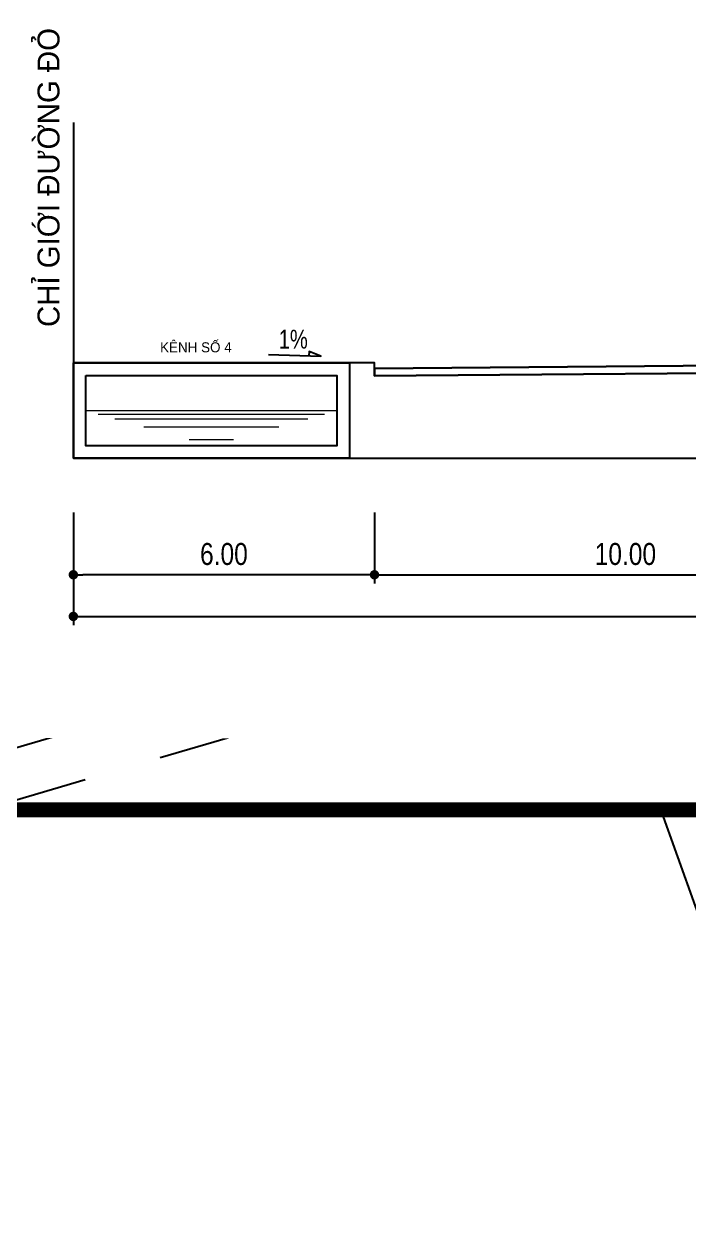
# Model space of a CAD drawing. Header units: metres. Extents: x 563371 to 571261, y 2062953 to 2068466.
# Drawn here: x 568754 to 568807, y 2065798 to 2065893.7 of the extents above; entities that cross this region are included whole.
import ezdxf
from ezdxf.enums import TextEntityAlignment as Align

# ---------------------------------------------------------------- set-up
doc = ezdxf.new("R2010")
doc.units = ezdxf.units.M
doc.linetypes.add('ACAD_ISO10W100', pattern=[18.5, 12, -3, 0.5, -3])
doc.linetypes.add('HIDDEN', pattern=[0.375, 0.25, -0.125])
doc.layers.get('0').update_dxf_attribs({"linetype": 'CONTINUOUS'})
doc.layers.get('DEFPOINTS').update_dxf_attribs({"linetype": 'CONTINUOUS'})
for name, color, linetype in [('ghichieudai', 7, 'CONTINUOUS'), ('Khung ban ve', 7, 'CONTINUOUS'), ('Kich thuoc', 9, 'CONTINUOUS'), ('LogDg phu', 7, 'CONTINUOUS'), ('MATCATDUONG', 8, 'CONTINUOUS'), ('QUYHOACH', 2, 'CONTINUOUS'), ('TimDg', 222, 'CONTINUOUS'), ('ViaHeSphu', 32, 'CONTINUOUS')]:
    doc.layers.add(name, color=color, linetype=linetype)
doc.layers.add('kt', color=37, linetype='CONTINUOUS', lineweight=25)
doc.layers.add('t', color=7, linetype='CONTINUOUS', lineweight=25)
doc.styles.add('avh', font='VHAVAN.ttf')
doc.styles.add('ktcn', font='VHARIAL.ttf', dxfattribs={"width": 0.8})
doc.styles.add('KTEN', font='VHAVAN.ttf')
doc.dimstyles.new('a', dxfattribs={"dimtxt": 1.75, "dimasz": 0.75, "dimexe": 0.7, "dimexo": 0, "dimgap": 0.75, "dimtad": 1, "dimzin": 0, "dimdsep": 46, "dimtxsty": 'ktcn', "dimblk": 'DOT', "dimcen": 0, "dimazin": 0, "dimtfac": 1, "dimtix": 1, "dimtofl": 0, "dimtmove": 0, "dimatfit": 3, "dimfxl": 1, "dimtolj": 1, "dimtzin": 0, "dimarcsym": 0})

# ---------------------------------------------------------------- blocks, each defined once
blk = doc.blocks.new('_Dot')
at = {"color": 0, "linetype": 'ByBlock', "lineweight": -2}
blk.add_line((-0.5, 0), (-1, 0), dxfattribs=at)
at = {"color": 0, "linetype": 'ByBlock', "const_width": 0.5}
blk.add_lwpolyline([(-0.25, 0, 1), (0.25, 0, 1)], format="xyb", close=True, dxfattribs=at)
blk = doc.blocks.new('*D50')
at = {"layer": 'DEFPOINTS', "color": 0, "linetype": 'Continuous'}
for p in [(568757.966, 2065854.801), (568781.966, 2065854.801), (568757.966, 2065849.842)]:
    blk.add_point(p, dxfattribs=at)
at = {"layer": 'MATCATDUONG', "color": 0, "linetype": 'Continuous', "lineweight": -2}
for p, q in [((568757.966, 2065854.801), (568757.966, 2065849.142)), ((568781.966, 2065854.801), (568781.966, 2065849.142)), ((568781.216, 2065849.842), (568758.716, 2065849.842))]:
    blk.add_line(p, q, dxfattribs=at)
at = {"layer": 'MATCATDUONG', "color": 0, "linetype": 'Continuous', "lineweight": -2, "xscale": 0.75, "yscale": 0.75, "zscale": 0.75, "rotation": 180}
blk.add_blockref('_Dot', (568757.966, 2065849.842), dxfattribs=at)
at = {"layer": 'MATCATDUONG', "color": 0, "linetype": 'Continuous', "lineweight": -2, "xscale": 0.75, "yscale": 0.75, "zscale": 0.75}
blk.add_blockref('_Dot', (568781.966, 2065849.842), dxfattribs=at)
at = {"layer": 'MATCATDUONG', "color": 0, "linetype": 'Continuous', "insert": (568769.966, 2065851.486), "char_height": 1.75, "attachment_point": 5, "style": 'ktcn'}
blk.add_mtext('\\A1;6.00', dxfattribs=at)
blk = doc.blocks.new('*D51')
at = {"layer": 'DEFPOINTS', "color": 0, "linetype": 'Continuous'}
for p in [(568781.966, 2065854.801), (568821.966, 2065854.649), (568821.966, 2065849.842)]:
    blk.add_point(p, dxfattribs=at)
at = {"layer": 'MATCATDUONG', "color": 0, "linetype": 'Continuous', "lineweight": -2}
for p, q in [((568781.966, 2065854.801), (568781.966, 2065849.142)), ((568821.966, 2065854.649), (568821.966, 2065849.142)), ((568782.716, 2065849.842), (568821.216, 2065849.842))]:
    blk.add_line(p, q, dxfattribs=at)
at = {"layer": 'MATCATDUONG', "color": 0, "linetype": 'Continuous', "lineweight": -2, "xscale": 0.75, "yscale": 0.75, "zscale": 0.75, "rotation": 180}
blk.add_blockref('_Dot', (568781.966, 2065849.842), dxfattribs=at)
at = {"layer": 'MATCATDUONG', "color": 0, "linetype": 'Continuous', "lineweight": -2, "xscale": 0.75, "yscale": 0.75, "zscale": 0.75}
blk.add_blockref('_Dot', (568821.966, 2065849.842), dxfattribs=at)
at = {"layer": 'MATCATDUONG', "color": 0, "linetype": 'Continuous', "insert": (568801.966, 2065851.486), "char_height": 1.75, "attachment_point": 5, "style": 'ktcn'}
blk.add_mtext('\\A1;10.00', dxfattribs=at)
blk = doc.blocks.new('*D53')
at = {"layer": 'DEFPOINTS', "color": 0, "linetype": 'Continuous'}
for p in [(568757.966, 2065854.801), (568901.966, 2065854.801), (568901.966, 2065846.526)]:
    blk.add_point(p, dxfattribs=at)
at = {"layer": 'MATCATDUONG', "color": 0, "linetype": 'Continuous', "lineweight": -2}
for p, q in [((568757.966, 2065854.801), (568757.966, 2065845.826)), ((568901.966, 2065854.801), (568901.966, 2065845.826)), ((568758.716, 2065846.526), (568901.216, 2065846.526))]:
    blk.add_line(p, q, dxfattribs=at)
at = {"layer": 'MATCATDUONG', "color": 0, "linetype": 'Continuous', "lineweight": -2, "xscale": 0.75, "yscale": 0.75, "zscale": 0.75, "rotation": 180}
blk.add_blockref('_Dot', (568757.966, 2065846.526), dxfattribs=at)
at = {"layer": 'MATCATDUONG', "color": 0, "linetype": 'Continuous', "lineweight": -2, "xscale": 0.75, "yscale": 0.75, "zscale": 0.75}
blk.add_blockref('_Dot', (568901.966, 2065846.526), dxfattribs=at)
at = {"layer": 'MATCATDUONG', "color": 0, "linetype": 'Continuous', "insert": (568829.966, 2065848.17), "char_height": 1.75, "attachment_point": 5, "style": 'ktcn'}
blk.add_mtext('\\A1;36.00', dxfattribs=at)

msp = doc.modelspace()

# ---------------------------------------------------------------- linework, layer by layer
at = {"layer": 'Khung ban ve', "const_width": 1.2}
msp.add_lwpolyline([(567973.928, 2066641.109), (569223.928, 2066641.109), (569223.928, 2065831.109), (567973.928, 2065831.109)], close=True, dxfattribs=at)
at = {"layer": 'LogDg phu', "linetype": 'HIDDEN', "ltscale": 50}
for points in [[(568768.046, 2065993.255), (568815.511, 2065860.568), (568854.188, 2065752.447, -1.014621), (568850.403, 2065751.154, 1.014621), (568854.188, 2065752.447), (568815.511, 2065860.568)], [(568591.597, 2065804.206, 0.411844), (568601.506, 2065798.84), (568793.597, 2065855.121, 0.431462), (568798.88, 2065865.492), (568769.497, 2065947.632, 0.425903), (568758.973, 2065952.357), (568753.006, 2065949.95, -0.022858), (568734.812, 2065943.564), (568572.613, 2065894.832, 0.414577), (568567.256, 2065884.859), (568591.597, 2065804.206)]]:
    msp.add_lwpolyline(points, format="xyb", dxfattribs=at)
msp.add_lwpolyline([(568850.423, 2065751.1), (568765.314, 2065989.017)], dxfattribs=at)
msp.add_lwpolyline([(568814.217, 2065813.712, -0.072993), (568813.932, 2065815.136), (568813.426, 2065824.829), (568806.64, 2065843.799, 0.397173), (568796.858, 2065848.782), (568725.32, 2065827.822), (568603.653, 2065792.175, 0.416587), (568598.243, 2065782.186), (568610.029, 2065743.133), (568627.959, 2065683.724, 0.413247), (568637.904, 2065678.369), (568689.046, 2065693.62), (568828.681, 2065735.259, 0.430041), (568838.518, 2065754.686), (568833.636, 2065768.335), (568827.847, 2065776.227, -0.07245), (568827.171, 2065777.5)], format="xyb", close=True, dxfattribs=at)
at = {"layer": 'TimDg', "linetype": 'ACAD_ISO10W100', "ltscale": 0.75}
for points in [[(569091.243, 2064877.603), (569098.083, 2065004.259, 0.115576), (569076.661, 2065124.595), (568731.759, 2066088.757), (568594.342, 2066468.69), (568350.743, 2067214.647), (568115.139, 2067803.004)], [(569408.662, 2066103.84), (569093.307, 2065942.912, -0.046747), (569058.632, 2065929.125), (568564.179, 2065784.257), (568255.903, 2065693.937)]]:
    msp.add_lwpolyline(points, format="xyb", dxfattribs=at)
at = {"layer": 'ViaHeSphu', "linetype": 'HIDDEN', "ltscale": 50}
msp.add_lwpolyline([(568764.157, 2065944.747), (568792.936, 2065864.296), (568789.822, 2065858.183), (568722.151, 2065838.356), (568603.291, 2065803.532), (568597.048, 2065806.913), (568573.289, 2065885.638), (568576.633, 2065891.863), (568735.963, 2065939.733, 0.022858), (568754.502, 2065946.241), (568757.835, 2065947.585), (568764.157, 2065944.747)], format="xyb", dxfattribs=at)
msp.add_lwpolyline([(568687.76, 2065697.932), (568829.865, 2065740.308), (568834.216, 2065748.9), (568801.365, 2065840.733), (568794.883, 2065844.035), (568726.472, 2065823.991), (568607.625, 2065789.171), (568604.271, 2065782.978), (568615.963, 2065744.239), (568633.268, 2065686.9), (568639.504, 2065683.542), (568685.818, 2065697.353), (568758.08, 2065718.902)], dxfattribs=at)

# ---------------------------------------------------------------- next in the draw order: wipeouts: each hides what was drawn before it
msp.add_wipeout([(568538.555, 2065837.116), (569134.391, 2065836.361), (569086.223, 2065956.15), (568779.004, 2065956.683), (568600.602, 2065960.315)]).dxf.layer = 'ghichieudai'

# ---------------------------------------------------------------- next in the draw order: linework, layer by layer
at = {"layer": 'Kich thuoc'}
for points in [[(568781.966, 2065866.72), (568757.966, 2065866.72)], [(568781.966, 2065866.289), (568821.966, 2065866.614)], [(568781.966, 2065865.688), (568821.966, 2065866.014)]]:
    msp.add_lwpolyline(points, dxfattribs=at)
at = {"layer": 'kt', "lineweight": 0}
for points in [[(568758.966, 2065862.921), (568778.966, 2065862.921)], [(568759.956, 2065862.645), (568777.977, 2065862.645)], [(568761.274, 2065862.276), (568776.659, 2065862.276)], [(568763.582, 2065861.63), (568774.351, 2065861.63)], [(568767.209, 2065860.615), (568770.724, 2065860.615)]]:
    msp.add_lwpolyline(points, dxfattribs=at)
at = {"layer": 'MATCATDUONG', "color": 40, "linetype": 'Continuous', "extrusion": (3.31378e-12, 1.1371e-08, 1)}
msp.add_line((568757.966, 2065885.881, 0), (568757.966, 2065866.889), dxfattribs=at)
at = {"layer": 'MATCATDUONG', "color": 40, "linetype": 'Continuous'}
for points in [[(568757.966, 2065866.889), (568757.966, 2065859.123)], [(568773.532, 2065867.387), (568777.703, 2065867.259), (568776.757, 2065867.628), (568776.747, 2065867.288)], [(568821.966, 2065866.014), (568781.966, 2065865.688), (568781.966, 2065866.289), (568781.966, 2065866.72), (568757.966, 2065866.72), (568757.966, 2065859.123), (568901.966, 2065859.123), (568901.966, 2065866.72), (568877.966, 2065866.72), (568877.966, 2065866.289), (568877.966, 2065865.688), (568837.966, 2065866.014)], [(568821.966, 2065866.614), (568781.966, 2065866.289), (568781.966, 2065865.688), (568821.966, 2065866.014)]]:
    msp.add_lwpolyline(points, dxfattribs=at)
for points in [[(568757.966, 2065866.72), (568779.966, 2065866.72), (568779.966, 2065859.123), (568757.966, 2065859.123)], [(568758.966, 2065865.72), (568778.966, 2065865.72), (568778.966, 2065860.123), (568758.966, 2065860.123)]]:
    msp.add_lwpolyline(points, close=True, dxfattribs=at)

# ---------------------------------------------------------------- next in the draw order: texts
at = {"layer": 'MATCATDUONG', "color": 7, "linetype": 'Continuous', "extrusion": (3.31378e-12, 1.1371e-08, 1), "style": 'KTEN'}
msp.add_text('chØ giíi ®\xadêng ®á', height=1.75, rotation=90, dxfattribs=at).set_placement((568756.861, 2065869.583, 0.023))
at = {"layer": 'QUYHOACH', "color": 7, "insert": (568770.586, 2065867.959, 0), "char_height": 0.8, "attachment_point": 6, "style": 'KTEN'}
msp.add_mtext('kªnh sè 4', dxfattribs=at)
at = {"layer": 't', "lineweight": -2, "style": 'avh', "width": 0.8}
msp.add_text('1%%%', height=1.5, dxfattribs=at).set_placement((568774.332, 2065868.613), align=Align.MIDDLE_LEFT)

# ---------------------------------------------------------------- next in the draw order: dimensions: what is measured, and where the dimension line sits
at = {"layer": 'MATCATDUONG', "color": 7, "linetype": 'Continuous'}
for base, p1, p2, picture, middle in [((568757.966, 2065849.842), (568781.966, 2065854.801), (568757.966, 2065854.801), '*D50', (568769.966, 2065851.486)), ((568901.966, 2065846.526), (568757.966, 2065854.801), (568901.966, 2065854.801), '*D53', (568829.966, 2065848.17)), ((568821.966, 2065849.842), (568781.966, 2065854.801), (568821.966, 2065854.649), '*D51', (568801.966, 2065851.486))]:
    dim = msp.add_linear_dim(base=base, p1=p1, p2=p2, dimstyle='a', override={"dimlfac": 0.25}, dxfattribs=at)
    dim.commit()
    dim.dimension.update_dxf_attribs({"geometry": picture, "text_midpoint": middle})

doc.saveas('drawing.dxf')
